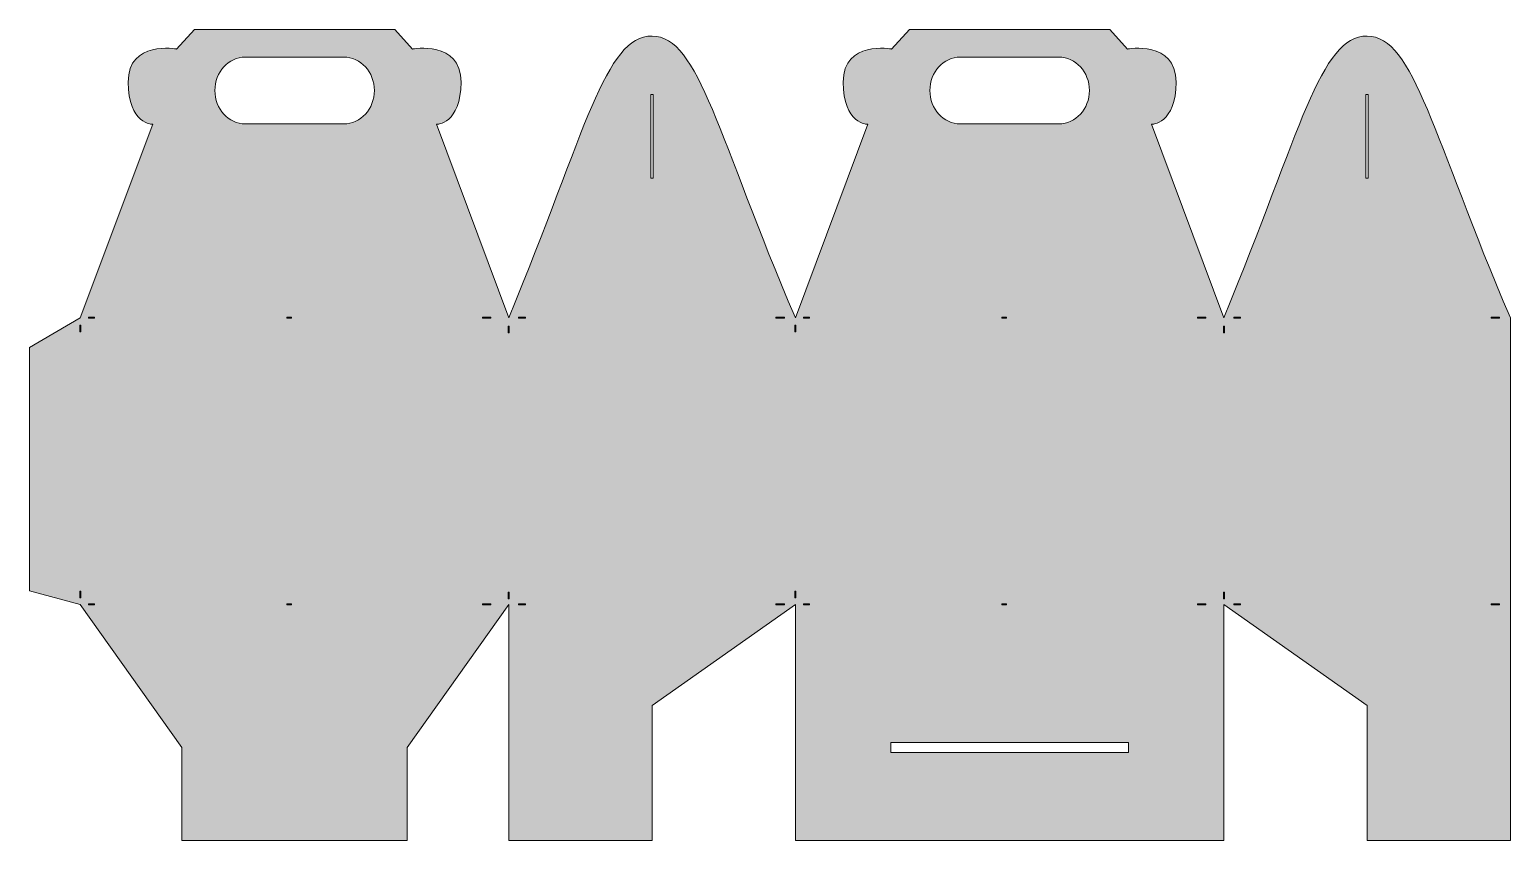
# Model space of a CAD drawing. Header units: inches. Extents: x 0.8 to 11.2, y 3.2 to 8.8.
import ezdxf

# ---------------------------------------------------------------- set-up
doc = ezdxf.new("R2010")
doc.units = ezdxf.units.IN
doc.header["$MEASUREMENT"] = 0
doc.layers.add('Layer 1', color=7, linetype='Continuous')

msp = doc.modelspace()

# ---------------------------------------------------------------- hatches: boundary and pattern name
at = {"layer": 'Layer 1', "true_color": 0xffffff}
h = msp.add_hatch(color=7, dxfattribs=at)
h.dxf.hatch_style = 2
edge = h.paths.add_edge_path()
edge.add_spline(control_points=[(11.158, 4.825), (11.158, 4.825), (11.158, 6.825), (11.158, 6.825), (10.619, 8.082), (10.486, 8.792), (10.158, 8.792), (9.83, 8.792), (9.698, 8.135), (9.158, 6.825), (9.158, 6.825), (8.653, 8.176), (8.653, 8.176), (8.653, 8.176), (8.825, 8.176), (8.825, 8.471), (8.825, 8.766), (8.486, 8.701), (8.486, 8.701), (8.486, 8.701), (8.362, 8.837), (8.362, 8.837), (8.362, 8.837), (7.663, 8.837), (7.663, 8.837), (7.663, 8.837), (6.964, 8.837), (6.964, 8.837), (6.964, 8.837), (6.84, 8.701), (6.84, 8.701), (6.84, 8.701), (6.502, 8.766), (6.502, 8.471), (6.502, 8.176), (6.674, 8.176), (6.674, 8.176), (6.674, 8.176), (6.168, 6.825), (6.168, 6.825), (5.629, 8.082), (5.496, 8.792), (5.168, 8.792), (4.84, 8.792), (4.708, 8.135), (4.168, 6.825), (4.168, 6.825), (3.663, 8.176), (3.663, 8.176), (3.663, 8.176), (3.835, 8.176), (3.835, 8.471), (3.835, 8.766), (3.496, 8.701), (3.496, 8.701), (3.496, 8.701), (3.372, 8.837), (3.372, 8.837), (3.372, 8.837), (2.673, 8.837), (2.673, 8.837), (2.673, 8.837), (1.974, 8.837), (1.974, 8.837), (1.974, 8.837), (1.85, 8.701), (1.85, 8.701), (1.85, 8.701), (1.512, 8.766), (1.512, 8.471), (1.512, 8.176), (1.684, 8.176), (1.684, 8.176), (1.684, 8.176), (1.178, 6.825), (1.178, 6.825), (1.178, 6.825), (0.824, 6.619), (0.824, 6.619), (0.824, 6.619), (0.824, 4.92), (0.824, 4.92), (0.824, 4.92), (1.178, 4.825), (1.178, 4.825), (1.178, 4.825), (1.886, 3.825), (1.886, 3.825), (1.886, 3.825), (1.886, 3.177), (1.886, 3.177), (1.886, 3.177), (3.46, 3.177), (3.46, 3.177), (3.46, 3.177), (3.46, 3.825), (3.46, 3.825), (3.46, 3.825), (4.168, 4.825), (4.168, 4.825), (4.168, 4.825), (4.168, 3.177), (4.168, 3.177), (4.168, 3.177), (5.168, 3.177), (5.168, 3.177), (5.168, 3.177), (5.168, 4.118), (5.168, 4.118), (5.168, 4.118), (6.168, 4.825), (6.168, 4.825), (6.168, 4.825), (6.168, 3.177), (6.168, 3.177), (6.168, 3.177), (9.158, 3.177), (9.158, 3.177), (9.158, 3.177), (9.158, 4.825), (9.158, 4.825), (9.158, 4.825), (10.158, 4.118), (10.158, 4.118), (10.158, 4.118), (10.158, 3.177), (10.158, 3.177), (10.158, 3.177), (11.158, 3.177), (11.158, 3.177), (11.158, 3.177), (11.158, 4.825), (11.158, 4.825), (11.158, 4.825), (11.158, 4.825), (11.158, 4.825)], knot_values=[0, 0, 0, 0, 1, 1, 1, 2, 2, 2, 3, 3, 3, 4, 4, 4, 5, 5, 5, 6, 6, 6, 7, 7, 7, 8, 8, 8, 9, 9, 9, 10, 10, 10, 11, 11, 11, 12, 12, 12, 13, 13, 13, 14, 14, 14, 15, 15, 15, 16, 16, 16, 17, 17, 17, 18, 18, 18, 19, 19, 19, 20, 20, 20, 21, 21, 21, 22, 22, 22, 23, 23, 23, 24, 24, 24, 25, 25, 25, 26, 26, 26, 27, 27, 27, 28, 28, 28, 29, 29, 29, 30, 30, 30, 31, 31, 31, 32, 32, 32, 33, 33, 33, 34, 34, 34, 35, 35, 35, 36, 36, 36, 37, 37, 37, 38, 38, 38, 39, 39, 39, 40, 40, 40, 41, 41, 41, 42, 42, 42, 43, 43, 43, 44, 44, 44, 45, 45, 45, 45], degree=3, periodic=1)
h.paths.add_polyline_path([(1.181, 4.871), (1.175, 4.871), (1.175, 4.917), (1.181, 4.917)])
h.paths.add_polyline_path([(1.181, 6.728), (1.175, 6.728), (1.175, 6.774), (1.181, 6.774)])
h.paths.add_polyline_path([(1.277, 4.822), (1.235, 4.822), (1.235, 4.829), (1.277, 4.829)])
h.paths.add_polyline_path([(1.277, 6.822), (1.235, 6.822), (1.235, 6.829), (1.277, 6.829)])
h.paths.add_polyline_path([(2.651, 4.822), (2.62, 4.822), (2.62, 4.829), (2.651, 4.829)])
h.paths.add_polyline_path([(2.651, 6.822), (2.62, 6.822), (2.62, 6.829), (2.651, 6.829)])
edge = h.paths.add_edge_path()
edge.add_spline(control_points=[(3.017, 8.179), (3.017, 8.179), (2.329, 8.179), (2.329, 8.179), (2.212, 8.179), (2.117, 8.284), (2.117, 8.412), (2.117, 8.541), (2.212, 8.645), (2.329, 8.645), (2.329, 8.645), (3.017, 8.645), (3.017, 8.645), (3.135, 8.645), (3.23, 8.541), (3.23, 8.412), (3.23, 8.284), (3.135, 8.179), (3.017, 8.179)], knot_values=[0, 0, 0, 0, 1, 1, 1, 2, 2, 2, 3, 3, 3, 4, 4, 4, 5, 5, 5, 6, 6, 6, 6], degree=3, periodic=1)
h.paths.add_polyline_path([(4.043, 4.822), (3.985, 4.822), (3.985, 4.829), (4.043, 4.829)])
h.paths.add_polyline_path([(4.043, 6.822), (3.985, 6.822), (3.985, 6.829), (4.043, 6.829)])
h.paths.add_polyline_path([(4.172, 4.863), (4.165, 4.863), (4.165, 4.91), (4.172, 4.91)])
h.paths.add_polyline_path([(4.172, 6.72), (4.165, 6.72), (4.165, 6.767), (4.172, 6.767)])
h.paths.add_polyline_path([(4.284, 4.822), (4.237, 4.822), (4.237, 4.829), (4.284, 4.829)])
h.paths.add_polyline_path([(4.284, 6.822), (4.237, 6.822), (4.237, 6.829), (4.284, 6.829)])
h.paths.add_polyline_path([(5.176, 7.8), (5.16, 7.8), (5.16, 8.384), (5.176, 8.384)])
h.paths.add_polyline_path([(6.093, 4.822), (6.033, 4.822), (6.033, 4.829), (6.093, 4.829)])
h.paths.add_polyline_path([(6.093, 6.822), (6.033, 6.822), (6.033, 6.829), (6.093, 6.829)])
h.paths.add_polyline_path([(6.171, 4.871), (6.165, 4.871), (6.165, 4.917), (6.171, 4.917)])
h.paths.add_polyline_path([(6.171, 6.728), (6.165, 6.728), (6.165, 6.774), (6.171, 6.774)])
h.paths.add_polyline_path([(6.267, 4.822), (6.225, 4.822), (6.225, 4.829), (6.267, 4.829)])
h.paths.add_polyline_path([(6.267, 6.822), (6.225, 6.822), (6.225, 6.829), (6.267, 6.829)])
edge = h.paths.add_edge_path()
edge.add_spline(control_points=[(7.319, 8.645), (7.319, 8.645), (8.007, 8.645), (8.007, 8.645), (8.125, 8.645), (8.22, 8.541), (8.22, 8.412), (8.22, 8.284), (8.125, 8.179), (8.007, 8.179), (8.007, 8.179), (7.319, 8.179), (7.319, 8.179), (7.202, 8.179), (7.107, 8.284), (7.107, 8.412), (7.107, 8.541), (7.202, 8.645), (7.319, 8.645)], knot_values=[0, 0, 0, 0, 1, 1, 1, 2, 2, 2, 3, 3, 3, 4, 4, 4, 5, 5, 5, 6, 6, 6, 6], degree=3, periodic=1)
h.paths.add_polyline_path([(7.61, 6.822), (7.61, 6.829), (7.641, 6.829), (7.641, 6.822)])
h.paths.add_polyline_path([(7.641, 4.829), (7.641, 4.822), (7.61, 4.822), (7.61, 4.829)])
h.paths.add_polyline_path([(8.492, 3.79), (6.834, 3.79), (6.834, 3.861), (8.492, 3.861)])
h.paths.add_polyline_path([(9.033, 4.822), (8.975, 4.822), (8.975, 4.829), (9.033, 4.829)])
h.paths.add_polyline_path([(9.033, 6.822), (8.975, 6.822), (8.975, 6.829), (9.033, 6.829)])
h.paths.add_polyline_path([(9.162, 4.863), (9.155, 4.863), (9.155, 4.91), (9.162, 4.91)])
h.paths.add_polyline_path([(9.162, 6.72), (9.155, 6.72), (9.155, 6.767), (9.162, 6.767)])
h.paths.add_polyline_path([(9.274, 4.822), (9.227, 4.822), (9.227, 4.829), (9.274, 4.829)])
h.paths.add_polyline_path([(9.274, 6.822), (9.227, 6.822), (9.227, 6.829), (9.274, 6.829)])
h.paths.add_polyline_path([(10.166, 7.8), (10.15, 7.8), (10.15, 8.384), (10.166, 8.384)])
h.paths.add_polyline_path([(11.083, 4.822), (11.023, 4.822), (11.023, 4.829), (11.083, 4.829)])
h.paths.add_polyline_path([(11.083, 6.822), (11.023, 6.822), (11.023, 6.829), (11.083, 6.829)])

# ---------------------------------------------------------------- linework, layer by layer
at = {"layer": 'Layer 1', "lineweight": 0}
for points in [[(5.176, 7.8), (5.16, 7.8), (5.16, 8.384), (5.176, 8.384), (5.176, 7.8)], [(10.166, 7.8), (10.15, 7.8), (10.15, 8.384), (10.166, 8.384), (10.166, 7.8)], [(1.277, 6.822), (1.235, 6.822), (1.235, 6.829), (1.277, 6.829), (1.277, 6.822)], [(2.651, 6.822), (2.62, 6.822), (2.62, 6.829), (2.651, 6.829), (2.651, 6.822)], [(4.043, 6.822), (3.985, 6.822), (3.985, 6.829), (4.043, 6.829), (4.043, 6.822)], [(4.284, 6.822), (4.237, 6.822), (4.237, 6.829), (4.284, 6.829), (4.284, 6.822)], [(6.093, 6.822), (6.033, 6.822), (6.033, 6.829), (6.093, 6.829), (6.093, 6.822)], [(6.267, 6.822), (6.225, 6.822), (6.225, 6.829), (6.267, 6.829), (6.267, 6.822)], [(7.61, 6.822), (7.61, 6.829), (7.641, 6.829), (7.641, 6.822), (7.61, 6.822)], [(9.033, 6.822), (8.975, 6.822), (8.975, 6.829), (9.033, 6.829), (9.033, 6.822)], [(9.274, 6.822), (9.227, 6.822), (9.227, 6.829), (9.274, 6.829), (9.274, 6.822)], [(11.083, 6.822), (11.023, 6.822), (11.023, 6.829), (11.083, 6.829), (11.083, 6.822)], [(1.181, 6.728), (1.175, 6.728), (1.175, 6.774), (1.181, 6.774), (1.181, 6.728)], [(4.172, 6.72), (4.165, 6.72), (4.165, 6.767), (4.172, 6.767), (4.172, 6.72)], [(6.171, 6.728), (6.165, 6.728), (6.165, 6.774), (6.171, 6.774), (6.171, 6.728)], [(9.162, 6.72), (9.155, 6.72), (9.155, 6.767), (9.162, 6.767), (9.162, 6.72)], [(1.181, 4.871), (1.175, 4.871), (1.175, 4.917), (1.181, 4.917), (1.181, 4.871)], [(4.172, 4.863), (4.165, 4.863), (4.165, 4.91), (4.172, 4.91), (4.172, 4.863)], [(6.171, 4.871), (6.165, 4.871), (6.165, 4.917), (6.171, 4.917), (6.171, 4.871)], [(9.162, 4.863), (9.155, 4.863), (9.155, 4.91), (9.162, 4.91), (9.162, 4.863)], [(1.277, 4.822), (1.235, 4.822), (1.235, 4.829), (1.277, 4.829), (1.277, 4.822)], [(2.651, 4.822), (2.62, 4.822), (2.62, 4.829), (2.651, 4.829), (2.651, 4.822)], [(4.043, 4.822), (3.985, 4.822), (3.985, 4.829), (4.043, 4.829), (4.043, 4.822)], [(4.284, 4.822), (4.237, 4.822), (4.237, 4.829), (4.284, 4.829), (4.284, 4.822)], [(6.093, 4.822), (6.033, 4.822), (6.033, 4.829), (6.093, 4.829), (6.093, 4.822)], [(6.267, 4.822), (6.225, 4.822), (6.225, 4.829), (6.267, 4.829), (6.267, 4.822)], [(7.641, 4.829), (7.641, 4.822), (7.61, 4.822), (7.61, 4.829), (7.641, 4.829)], [(9.033, 4.822), (8.975, 4.822), (8.975, 4.829), (9.033, 4.829), (9.033, 4.822)], [(9.274, 4.822), (9.227, 4.822), (9.227, 4.829), (9.274, 4.829), (9.274, 4.822)], [(11.083, 4.822), (11.023, 4.822), (11.023, 4.829), (11.083, 4.829), (11.083, 4.822)], [(8.492, 3.79), (6.834, 3.79), (6.834, 3.861), (8.492, 3.861), (8.492, 3.79)]]:
    msp.add_lwpolyline(points, dxfattribs=at)
for points, knots in [([(11.158, 4.825), (11.158, 4.825), (11.158, 6.825), (11.158, 6.825), (10.619, 8.082), (10.486, 8.792), (10.158, 8.792), (9.83, 8.792), (9.698, 8.135), (9.158, 6.825), (9.158, 6.825), (8.653, 8.176), (8.653, 8.176), (8.653, 8.176), (8.825, 8.176), (8.825, 8.471), (8.825, 8.766), (8.486, 8.701), (8.486, 8.701), (8.486, 8.701), (8.362, 8.837), (8.362, 8.837), (8.362, 8.837), (7.663, 8.837), (7.663, 8.837), (7.663, 8.837), (6.964, 8.837), (6.964, 8.837), (6.964, 8.837), (6.84, 8.701), (6.84, 8.701), (6.84, 8.701), (6.502, 8.766), (6.502, 8.471), (6.502, 8.176), (6.674, 8.176), (6.674, 8.176), (6.674, 8.176), (6.168, 6.825), (6.168, 6.825), (5.629, 8.082), (5.496, 8.792), (5.168, 8.792), (4.84, 8.792), (4.708, 8.135), (4.168, 6.825), (4.168, 6.825), (3.663, 8.176), (3.663, 8.176), (3.663, 8.176), (3.835, 8.176), (3.835, 8.471), (3.835, 8.766), (3.496, 8.701), (3.496, 8.701), (3.496, 8.701), (3.372, 8.837), (3.372, 8.837), (3.372, 8.837), (2.673, 8.837), (2.673, 8.837), (2.673, 8.837), (1.974, 8.837), (1.974, 8.837), (1.974, 8.837), (1.85, 8.701), (1.85, 8.701), (1.85, 8.701), (1.512, 8.766), (1.512, 8.471), (1.512, 8.176), (1.684, 8.176), (1.684, 8.176), (1.684, 8.176), (1.178, 6.825), (1.178, 6.825), (1.178, 6.825), (0.824, 6.619), (0.824, 6.619), (0.824, 6.619), (0.824, 4.92), (0.824, 4.92), (0.824, 4.92), (1.178, 4.825), (1.178, 4.825), (1.178, 4.825), (1.886, 3.825), (1.886, 3.825), (1.886, 3.825), (1.886, 3.177), (1.886, 3.177), (1.886, 3.177), (3.46, 3.177), (3.46, 3.177), (3.46, 3.177), (3.46, 3.825), (3.46, 3.825), (3.46, 3.825), (4.168, 4.825), (4.168, 4.825), (4.168, 4.825), (4.168, 3.177), (4.168, 3.177), (4.168, 3.177), (5.168, 3.177), (5.168, 3.177), (5.168, 3.177), (5.168, 4.118), (5.168, 4.118), (5.168, 4.118), (6.168, 4.825), (6.168, 4.825), (6.168, 4.825), (6.168, 3.177), (6.168, 3.177), (6.168, 3.177), (9.158, 3.177), (9.158, 3.177), (9.158, 3.177), (9.158, 4.825), (9.158, 4.825), (9.158, 4.825), (10.158, 4.118), (10.158, 4.118), (10.158, 4.118), (10.158, 3.177), (10.158, 3.177), (10.158, 3.177), (11.158, 3.177), (11.158, 3.177), (11.158, 3.177), (11.158, 4.825), (11.158, 4.825), (11.158, 4.825), (11.158, 4.825), (11.158, 4.825)], [0, 0, 0, 0, 1, 1, 1, 2, 2, 2, 3, 3, 3, 4, 4, 4, 5, 5, 5, 6, 6, 6, 7, 7, 7, 8, 8, 8, 9, 9, 9, 10, 10, 10, 11, 11, 11, 12, 12, 12, 13, 13, 13, 14, 14, 14, 15, 15, 15, 16, 16, 16, 17, 17, 17, 18, 18, 18, 19, 19, 19, 20, 20, 20, 21, 21, 21, 22, 22, 22, 23, 23, 23, 24, 24, 24, 25, 25, 25, 26, 26, 26, 27, 27, 27, 28, 28, 28, 29, 29, 29, 30, 30, 30, 31, 31, 31, 32, 32, 32, 33, 33, 33, 34, 34, 34, 35, 35, 35, 36, 36, 36, 37, 37, 37, 38, 38, 38, 39, 39, 39, 40, 40, 40, 41, 41, 41, 42, 42, 42, 43, 43, 43, 44, 44, 44, 45, 45, 45, 45]), ([(3.017, 8.179), (3.017, 8.179), (2.329, 8.179), (2.329, 8.179), (2.212, 8.179), (2.117, 8.284), (2.117, 8.412), (2.117, 8.541), (2.212, 8.645), (2.329, 8.645), (2.329, 8.645), (3.017, 8.645), (3.017, 8.645), (3.135, 8.645), (3.23, 8.541), (3.23, 8.412), (3.23, 8.284), (3.135, 8.179), (3.017, 8.179)], [0, 0, 0, 0, 1, 1, 1, 2, 2, 2, 3, 3, 3, 4, 4, 4, 5, 5, 5, 6, 6, 6, 6]), ([(7.319, 8.645), (7.319, 8.645), (8.007, 8.645), (8.007, 8.645), (8.125, 8.645), (8.22, 8.541), (8.22, 8.412), (8.22, 8.284), (8.125, 8.179), (8.007, 8.179), (8.007, 8.179), (7.319, 8.179), (7.319, 8.179), (7.202, 8.179), (7.107, 8.284), (7.107, 8.412), (7.107, 8.541), (7.202, 8.645), (7.319, 8.645)], [0, 0, 0, 0, 1, 1, 1, 2, 2, 2, 3, 3, 3, 4, 4, 4, 5, 5, 5, 6, 6, 6, 6])]:
    msp.add_open_spline(points, degree=3, knots=knots, dxfattribs=at)

doc.saveas('drawing.dxf')
